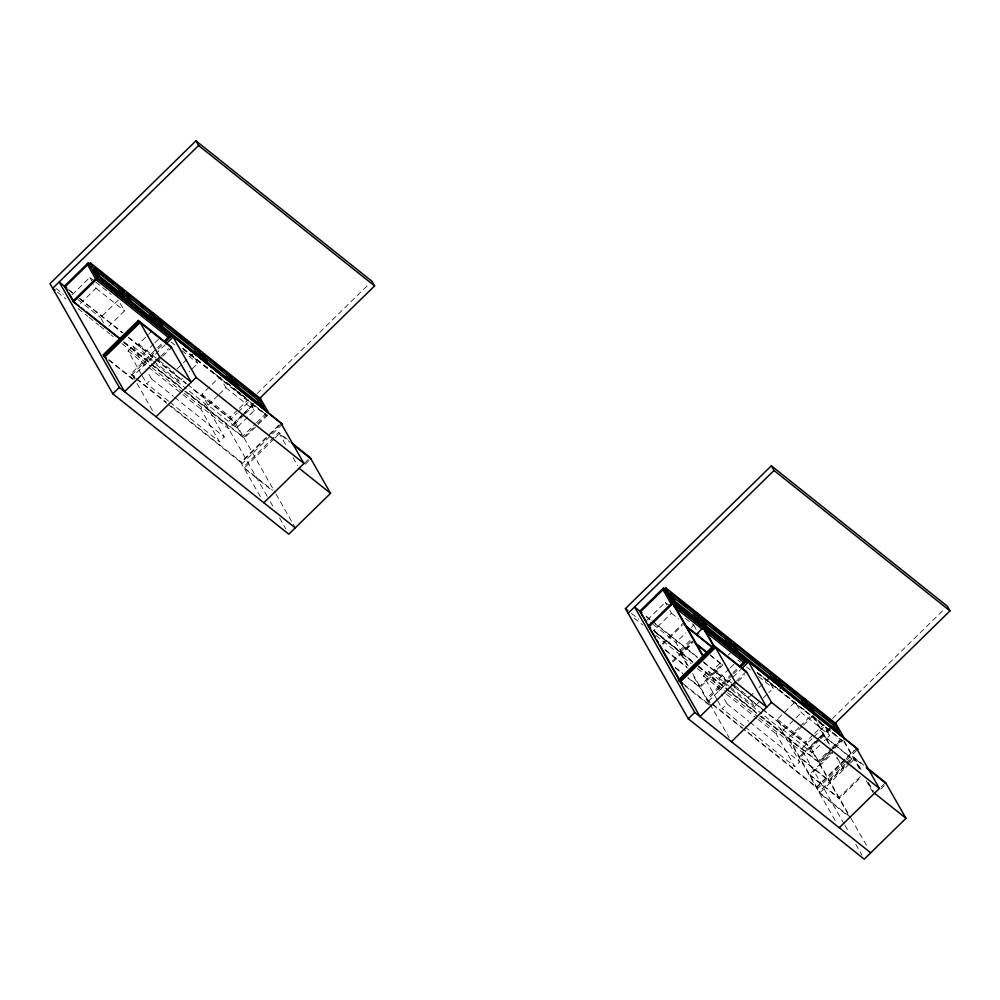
<?xml version="1.0" encoding="UTF-8"?>
<svg xmlns="http://www.w3.org/2000/svg" width="1000" height="1000" viewBox="0 0 1000 1000"><rect width="100%" height="100%" fill="white"/><g stroke="black" fill="none" stroke-linecap="round" stroke-linejoin="round"><path stroke-width="0.75" stroke-dasharray="5 3.75" d="M72.025 294.837L89.862 277.387L94.6 281.175M80.438 303.5L96.05 288.225L93.725 284.163M103.575 322.962L100.475 317.55L118.312 300.087L124.5 310.925L108.888 326.2M141.537 374.538L128.062 350.913L132.925 346.15L154.713 363.537M152.45 360.238L143.95 353.462L138.613 344.087L147.387 335.5M148.475 334.425L151.775 331.2M143.95 353.462L153.825 343.8M154.925 342.725L160.413 337.362M135.375 378.225L130.787 373.925L156.425 348.837M157.537 347.75L162 343.387M131.45 375.1L157.088 350.012M158.2 348.913L163.775 343.462M165.275 344.663L132.95 376.287L134.488 378.988M160.975 356.175L168.688 348.625M158.338 360.588L161.637 357.35M162.738 356.262L171.562 347.638M168.562 401.112L146.775 383.725L151.637 378.963L147.15 371.087M177.087 368.95L192.45 353.913L197.8 363.288L189.025 371.875M153.663 361.2L179.15 381.538L182.438 378.325M247.688 416.962L236.537 427.863L208.088 405.163L201.9 394.325L218.625 377.962M205.562 404.1L224.275 436.912L219.412 441.675L200.7 408.862L205.562 404.1L187.4 389.613M208.088 405.163L218.125 395.35M219.237 394.25L225.925 387.713L219.737 376.875M236.537 427.863L230.362 417.025L238.162 409.387M239.275 408.3L248.2 399.575L254.375 410.412L248.8 415.863M267.213 496.337L225.975 424.05L237.113 413.15M238.225 412.05L249.363 401.15M257.162 393.525L368.562 284.513M243.162 413.9L234.513 422.362L242.525 436.425L255.5 423.738M244.237 412.85L256.125 401.213M241.612 416.037L228.65 428.738L183.738 392.9M242.7 414.975L254.262 403.663M244.275 414.8L235.637 423.263L190.512 387.262M245.362 413.75L254.013 405.288M256.588 422.675L265.225 414.212M253.388 427.8L243.65 437.325L186.337 391.6M257.7 423.575L266.35 415.112L182.213 347.975M268.075 414.8L244.15 438.2L185.613 391.5M278.675 425.238L240.775 462.325L260.8 497.438M282.4 424.25L242.275 463.525L241.6 462.35L269.475 435.075M270.587 433.988L281.737 423.075M287.188 439.263L278.712 432.5L243.45 467.013L272.475 490.175M273.875 439.062L244.112 468.188L271.938 490.387M274.975 437.987L279.387 433.675L290.275 442.362M304.662 462.987L310.163 457.6M305.325 464.162L310.837 458.775M670.025 606.138L665.288 602.35L647.45 619.812L652.188 623.587M669.925 610.487L671.462 613.2L653.637 630.65L682.087 653.35L692.125 643.538M662.325 643.6L682.862 623.5M662.825 644.475L682.288 625.438M682.087 653.35L675.9 642.513L685.938 632.7M691.513 627.238L693.737 625.062L685.438 618.438M690.05 640.512L679.175 651.15L688.4 667.325M691.175 641.4L680.3 652.05L688.75 666.862M672.35 661.175L692.887 641.075M672.85 662.062L693.388 641.963M716.963 699.5L703.487 675.875L708.35 671.125L730.138 688.512M729.087 686.175L719.375 678.425L714.038 669.05L721.712 661.538M728.288 655.1L731.587 651.875M709.925 654.675L722.1 664.388L699.4 686.6L688.438 677.862M722.1 664.388L722.6 665.263L699.9 687.475L687.725 677.763M719.375 678.425L729.25 668.763M730.35 667.688L735.837 662.325M731.85 673.8L706.2 698.9L711.075 702.788M732.962 672.712L737.412 668.35M732.513 674.975L706.875 700.062L742.3 728.325M733.625 673.888L739.2 668.425M708.375 701.263L731.775 678.35M732.9 677.262L740.7 669.625M736.388 681.15L745.212 672.513M733.75 685.55L737.062 682.312M738.162 681.237L744.775 674.762M743.988 726.075L722.2 708.688L727.062 703.938L723.325 697.375M758.962 702.212L754.575 706.513L749.225 697.138L754.712 691.762M759.1 687.475L767.875 678.888L773.225 688.263L768.838 692.55M763.35 697.925L767.738 693.625M819.762 745.2L811.963 752.837L783.512 730.138L777.325 719.287L795.163 701.838L801.35 712.675L829.8 735.387L824.225 740.837M780.987 729.075L799.7 761.888L794.837 766.65L776.112 733.838L780.987 729.075L762.825 714.587M783.512 730.138L801.35 712.675M799 727.438L788.125 738.075L835.462 821.075M800.088 726.375L810.962 715.738M802.3 726.213L789.25 738.975L820 792.875M803.388 725.15L813.162 715.575M811.963 752.837L805.788 742L813.587 734.362M814.7 733.275L823.612 724.538L829.8 735.387M844.175 824.013L801.4 749.013L812.537 738.112M813.65 737.025L824.788 726.125M832.588 718.487L943.988 609.475M848.6 761.988L851.85 758.812L851.35 757.938L822.15 734.638L799.438 756.85L828.65 780.15L844.862 764.275M818.575 738.875L809.938 747.337L817.95 761.4L830.925 748.7M819.663 737.812L831.55 726.175M830.013 728.312L799.95 757.725L829.15 781.025L847.525 763.05M819.7 739.775L811.05 748.238L764.712 711.263M820.788 738.713L832.675 727.075M832 747.65L840.65 739.188M829.325 751.637L818.45 762.275L848.438 814.837M830.413 750.575L841.287 739.938M832.05 749.6L819.075 762.3L761.762 716.562M833.125 748.538L841.775 740.075L757.638 672.938M830.45 752.537L819.575 763.175L761.038 716.475M834.712 748.363L843.5 739.775M816.2 787.3L854.1 750.212M844.9 760.05L817.025 787.325L743.962 729.013M846.012 758.962L857.163 748.05M845.562 761.225L817.7 788.487L743.413 729.212M846.688 760.125L856.712 750.312M845.938 763.225L851.35 757.938M863.812 765.2L854.137 757.475L818.875 791.988L850.325 817.075M849.3 764.038L819.538 793.162L847.362 815.35M850.4 762.962L854.812 758.65L863.275 765.4M860.288 776.575L838.675 797.725L809.475 774.425L832.175 752.212L832.675 753.088L809.975 775.3L839.175 798.6L861.875 776.388M881.188 786.875L885.588 782.562M880.75 789.125L886.263 783.737M812.95 716.025L816.5 718.863M817.688 719.812L821.25 722.65M757.288 672.35L762.113 676.2M763.312 677.163L766.938 680.05M768.138 681.012L777.788 688.713M779.287 689.9L799.663 706.15M800.863 707.113L804.45 709.975M805.65 710.938L809.237 713.8M811.938 715.95L838.3 736.988M756.912 672.85L842.275 740.962L840.775 738.325M738.025 660.175L740.45 662.113M746.525 666.963L751.375 670.837M758.662 676.637L773.225 688.263M671.462 613.2L678.587 618.875M851.85 758.812L822.15 734.638M710.425 655.55L722.6 665.263M777.325 719.287L805.788 742M714.038 669.05L749.225 697.138M645.925 616L650.8 619.888M652.025 620.862L698.363 657.837M703.238 661.725L730.462 683.45M731.287 684.112L762.013 708.625M762.987 709.412L810.55 747.35L850.662 817.663M646.425 616.875L650.088 619.8M654.963 623.688L697.638 657.738M703.737 662.613L733.012 685.962M734.225 686.938L763.5 710.288M653.375 624.538L675.9 642.513M730.3 687.138L754.575 706.513M731.35 689.475L761.612 713.625M653.225 629.963L693.462 662.075M698.35 665.962L728.838 690.288M730.05 691.263L756.888 712.675M654.95 631.812L693.975 662.95M698.85 666.85L725.675 688.25M726.9 689.225L756.162 712.575M631.487 613.45L638.775 619.263M654.55 631.85L693.388 662.837M698.238 666.712L758.913 715.125M760.138 716.087L801.4 749.013M634.163 618.138L642.663 624.913M656.012 635.562L691.2 663.65M697.275 668.487L726.4 691.725M727.613 692.7L757.95 716.9M759.163 717.875L804.062 753.7M703.487 675.875L725.275 693.263M726.488 694.237L756.75 718.375M757.962 719.35L776.112 733.838M665.037 649.6L686.938 667.075M665.537 650.475L687.438 667.95M727.062 703.938L748.85 721.312M750.062 722.288L799.7 761.888M675.062 667.175L682.362 673M675.562 668.062L682.862 673.888M745.2 727.05L794.837 766.65M712.3 703.75L742.738 728.05M683.3 683.812L709.837 704.987L692.237 674.062M685.1 685.888L709.3 705.2M226.85 382.55L236.337 390.112M237.525 391.062L241.075 393.9M242.262 394.85L247.013 398.625M183.062 348.338L202.375 363.738M203.863 364.938L213.45 372.587M214.65 373.537L218.25 376.413M219.438 377.362L233.825 388.837M235.312 390.025L248.5 400.55M249.7 401.5L253.287 404.375M254.488 405.325L265.275 413.925M182.712 348.85L266.85 415.988L264.6 412.038M171.1 341.987L174.737 344.9M182.025 350.7L197.8 363.288M95.787 282.113L111.2 294.413M225.925 387.713L254.375 410.412M96.05 288.225L124.5 310.925M201.9 394.325L230.362 417.025M138.613 344.087L158.025 359.575M159.238 360.55L173.8 372.163L179.15 381.538M68.863 289.725L75.375 294.925M79.787 298.438L122.938 332.863M128.338 337.175L155.037 358.475M155.863 359.137L186.588 383.65M187.575 384.438L235.125 422.388L275.238 492.7M68.562 289.962L74.662 294.825M79.538 298.712L122.212 332.775M128.312 337.638L185.637 383.375M77.95 299.575L100.475 317.55M155.925 364.5L186.188 388.65M124.138 341.975L153.412 365.325M154.625 366.3L181.462 387.7M123.425 341.875L150.25 363.288M151.475 364.25L180.738 387.612M56.062 288.475L63.35 294.288M124.025 342.713L183.5 390.15M184.713 391.125L225.975 424.05M57.525 292.2L66.025 298.975M78.162 308.663L87.863 316.413M89.087 317.375L98.787 325.125M100 326.087L109.712 333.837M110.925 334.8L113.35 336.737M121.85 343.525L150.975 366.763M152.188 367.725L182.525 391.938M128.062 350.913L200.7 408.862M151.637 378.963L173.425 396.35M174.638 397.312L224.275 436.912M169.775 402.075L219.412 441.675M130.787 373.925L135.65 377.812M136.875 378.787L166.1 402.1M170.975 405.988L241.6 462.35M136.325 378.988L166.762 403.275M167.987 404.25L242.275 463.525M109.075 359.8L133.212 379.05M108.462 359.95L133.875 380.225M854.137 757.475L861.637 770.612M868.462 782.575L873.763 791.888M844.262 741.112L861.175 770.763M868.088 782.887L872.7 790.975M843.913 741.562L860.812 771.213M866.2 780.65L873.112 792.775M813.938 716.925L830.85 746.562M837 757.35L843.913 769.475L836.637 757.8M812.812 716.025L829.725 745.675M850.987 818.25L866.912 846.175M844.938 825.362L848.8 832.125M855.738 844.287L861.912 855.113M693.737 625.062L699.15 634.55M708.35 671.125L722.575 696.062M665.288 602.35L666.825 605.062M717.7 700.812L722.2 708.688M692.6 673.612L729.15 737.7M278.712 432.5L286.212 445.637M293.038 457.612L297.587 465.588M276 494.05L294.513 526.5M270.287 501.75L273.375 507.15M279.55 517.975L285.712 528.787M132.925 346.15L146.4 369.775M89.862 277.387L92.95 282.812M142.287 375.85L146.775 383.725M137.05 383.488L152.975 411.4"/><path stroke-width="1.5" d="M259.837 398.212L374.575 285.925L371.9 281.238L195.938 140.838L50 283.637L112.825 393.787L288.8 534.2L330.55 493.338L310.163 457.6L292.025 443.125M195.938 140.838L198.6 145.525L52.675 288.325L55.1 290.262M90.763 264.7L88.312 262.762L64.4 286.163L73.425 301.988L120.988 339.925M87.6 264.825L64.9 287.038L67.487 290.5M90.575 263.038L98.263 276.512L97.05 277.7L127.75 302.2L128.963 301.012L121.275 287.538L90.575 263.038L89.362 264.225L91.725 266.112M95.625 278.888L72.925 301.1L79.025 305.963M73.425 301.988L97.338 278.575L88.312 262.762M121.988 294.962L118.4 288.675L119.625 287.488L94.913 267.775L99.925 276.562L124.637 296.275L119.625 287.488M128.5 302.8L129.713 301.613L122.025 288.137L152.725 312.625L160.413 326.1L159.2 327.3L128.5 302.8L126.962 300.1M159.825 357.113L124.562 391.625L104.838 357.062L140.113 322.55L159.825 357.113L191.275 382.212L170.888 346.475L138.312 320.475L103.05 354.988L106.125 358.088M103.713 356.163L138.988 321.65L138.312 320.475M153.438 320.05L149.85 313.775L151.075 312.587L126.363 292.863L131.375 301.65L156.088 321.375L151.075 312.587M152.262 314.413L153.475 313.225L197.662 348.475L205.338 361.95L161.163 326.7L153.475 313.225M161.163 326.7L159.95 327.887L170.7 336.463M164.225 341.2L170.912 334.65L282.4 424.25L170.912 334.65M164.887 342.375L171.588 335.825M112.825 393.787L119.312 387.45L59.162 281.975L66.838 288.113M166.388 343.562L173.075 337.025L196.137 377.45L303.962 463.488L263.837 502.762M198.363 355.9L194.788 349.625L196 348.425L157.812 317.962L162.825 326.75L201.012 357.225L196 348.425M156.012 416.725L196.137 377.45M229.812 380.988L226.238 374.712L227.45 373.525L202.738 353.812L207.75 362.6L232.463 382.312L227.45 373.525M261.262 406.087L257.688 399.812L258.9 398.612L234.188 378.9L239.2 387.688L263.913 407.413L258.9 398.612M866.237 767.125L885.588 782.562L905.975 818.312L864.225 859.163L688.25 718.763L625.425 608.612L771.35 465.8L947.325 606.213L950 610.9L835.263 723.175M628.1 613.3L774.025 470.487L771.35 465.8M663.025 589.8L640.325 612.013L646.55 621.85M666 588.013L664.788 589.2L672.475 602.675L703.175 627.175L704.388 625.975L696.7 612.5L666 588.013L673.688 601.487L704.388 625.975M671.05 603.862L648.35 626.075L650.788 628.013M672.475 602.675L673.688 601.487M697.412 619.925L693.825 613.65L695.037 612.463L670.337 592.737L675.35 601.525L700.05 621.25L695.037 612.463M696.237 614.288L697.45 613.1L728.15 637.6L735.837 651.075L734.625 652.262L703.925 627.762L705.138 626.575L697.45 613.1M696.575 634.125L703.088 627.75L713.85 646.612M682.763 684.013L678.475 679.963L713.737 645.45L746.312 671.438L766.7 707.175L735.25 682.087L715.525 647.513L680.263 682.025L699.975 716.6L735.25 682.087M707.163 652.975L712.575 647.688L712.062 646.8L684.087 624.475M679.137 681.125L714.412 646.625L746.975 672.613M728.863 645.025L725.275 638.737L726.488 637.55L701.787 617.837L706.8 626.625L731.5 646.338L726.488 637.55M744.925 660.487L735.375 652.862L736.587 651.675L728.9 638.2L773.075 673.45L780.763 686.925L736.587 651.675M739.65 666.162L746.338 659.625L857.825 749.225L746.338 659.625M740.312 667.337L747 660.8M688.25 718.763L694.737 712.412L634.587 606.95L641.862 612.762M741.812 668.538L748.5 661.988L771.562 702.412L879.388 788.45L839.262 827.725M774.5 682.125L770.2 674.587L771.425 673.4L733.238 642.925L738.25 651.712L776.438 682.188L771.425 673.4M780.3 688.713L781.513 687.525L773.825 674.038L804.525 698.538L812.212 712.013L781.513 687.525M731.425 741.688L771.562 702.412M805.238 705.962L801.65 699.688L802.875 698.487L778.162 678.775L783.175 687.562L807.887 707.288L802.875 698.487M803.312 699.725L804.525 698.538M836.688 731.05L833.1 724.775L834.325 723.587L809.613 703.875L814.625 712.663L839.338 732.375L834.325 723.587M774.025 470.487L950 610.9M198.6 145.525L374.575 285.925M786.912 686L789.35 687.95M683.675 604.275L686.038 606.163M718.675 632.188L721.038 634.075M757.537 663.2L759.925 665.113M792.688 691.25L795.05 693.138M678.5 600.3L686.888 607M713.55 628.263L715.95 630.175M718.337 632.087L720.738 634M747.525 655.375L749.938 657.3M752.35 659.225L759.587 665M787.537 687.3L789.925 689.212M792.325 691.125L795.913 693.988M822.575 715.263L824.975 717.175M827.362 719.087L829.762 720.987M670.288 594.875L693.825 613.65M702.925 620.9L725.275 638.737M734.4 646.025L770.2 674.587M778.125 680.9L801.65 699.688M810.75 706.938L833.1 724.775M705.138 626.575L735.837 651.075M683.538 610.225L687.075 613.05M718.525 638.138L720.875 640.025M678.413 606.775L701.3 625.037M708.662 630.913L711.062 632.825M713.475 634.75L734.625 652.262M737.7 654.075L740.125 656.012M672.675 602.675L701.438 625.625M704.125 627.775L734.075 651.675M745.225 660.562L735.575 652.862L734.112 650.288M745.938 661.925L672.763 603.55L648.85 626.95L655.35 637.275M673.988 606.688L702.038 629.062M704.475 631.013L743.5 662.15M866.9 768.3L886.263 783.737M685.8 626.325L712.575 647.688M695.325 643.025L707.487 652.738M695.825 643.9L708 653.612M874.525 793.213L905.975 818.312M625.425 608.612L627.85 610.55M678.475 679.963L682.087 682.85M694.737 712.412L870.713 852.825M100.688 273.425L103.075 275.338M105.475 277.25L112.975 283.075M140.525 305.212L142.912 307.125M160.625 321.087L163.012 322.987M174.513 332.337L176.925 334.263M179.338 336.188L188.088 343M214.5 364.237L221.988 370.05M243.562 387.425L245.95 389.338M248.35 391.25L254.338 396.025M96.05 270.837L118.4 288.675M126.325 295L149.85 313.775M158.975 321.05L194.788 349.625M203.875 356.875L226.238 374.712M234.15 381.025L257.688 399.812M98.263 276.512L128.963 301.012M129.713 301.613L160.413 326.1M110.475 287.137L112.825 289.012M100.575 279.887L102.987 281.8M105.4 283.725L127.75 302.2M135.638 307.863L138.05 309.788M140.463 311.7L159.2 327.3M165.912 332.013L161.6 327.938M97.338 278.575L170.512 336.962M168.075 337.175L96.125 279.762L87.1 263.95M138.988 321.65L171.562 347.638M292.688 444.288L310.837 458.775M299.1 468.25L330.55 493.338M81.463 307.913L83.9 309.862M86.337 311.812L119.262 338.075M119.312 387.45L295.287 527.85M856.338 748.025L879.388 788.45M733.838 650.163L735.375 652.862M702.5 626L703.175 627.175M704.212 628.638L714.975 647.513M674.125 602.725L674.8 603.888M665.325 589.788L667.537 593.65M669 596.237L671.213 600.1M673.888 604.438L703.863 657M702.738 656.1L663.737 587.725L639.825 611.125L679.6 680.85M662.525 588.913L671.55 604.738M648.012 624.412L649.475 626.962M656.888 639.975L658.425 642.675M659.963 645.362L678.413 677.712M280.912 423.062L303.962 463.488M125.738 299.025L127.212 301.613M89.9 264.825L91.375 267.4M92.837 269.975L95.787 275.138M68.938 293.05L73.312 300.725M835.975 723.637L805.275 699.137L812.962 712.613L843.662 737.113L835.975 723.637M229.112 373.575L198.4 349.075L206.088 362.55L236.788 387.05L229.112 373.575M260.562 398.663L229.85 374.162L237.537 387.65L268.25 412.137L260.562 398.663"/></g></svg>
